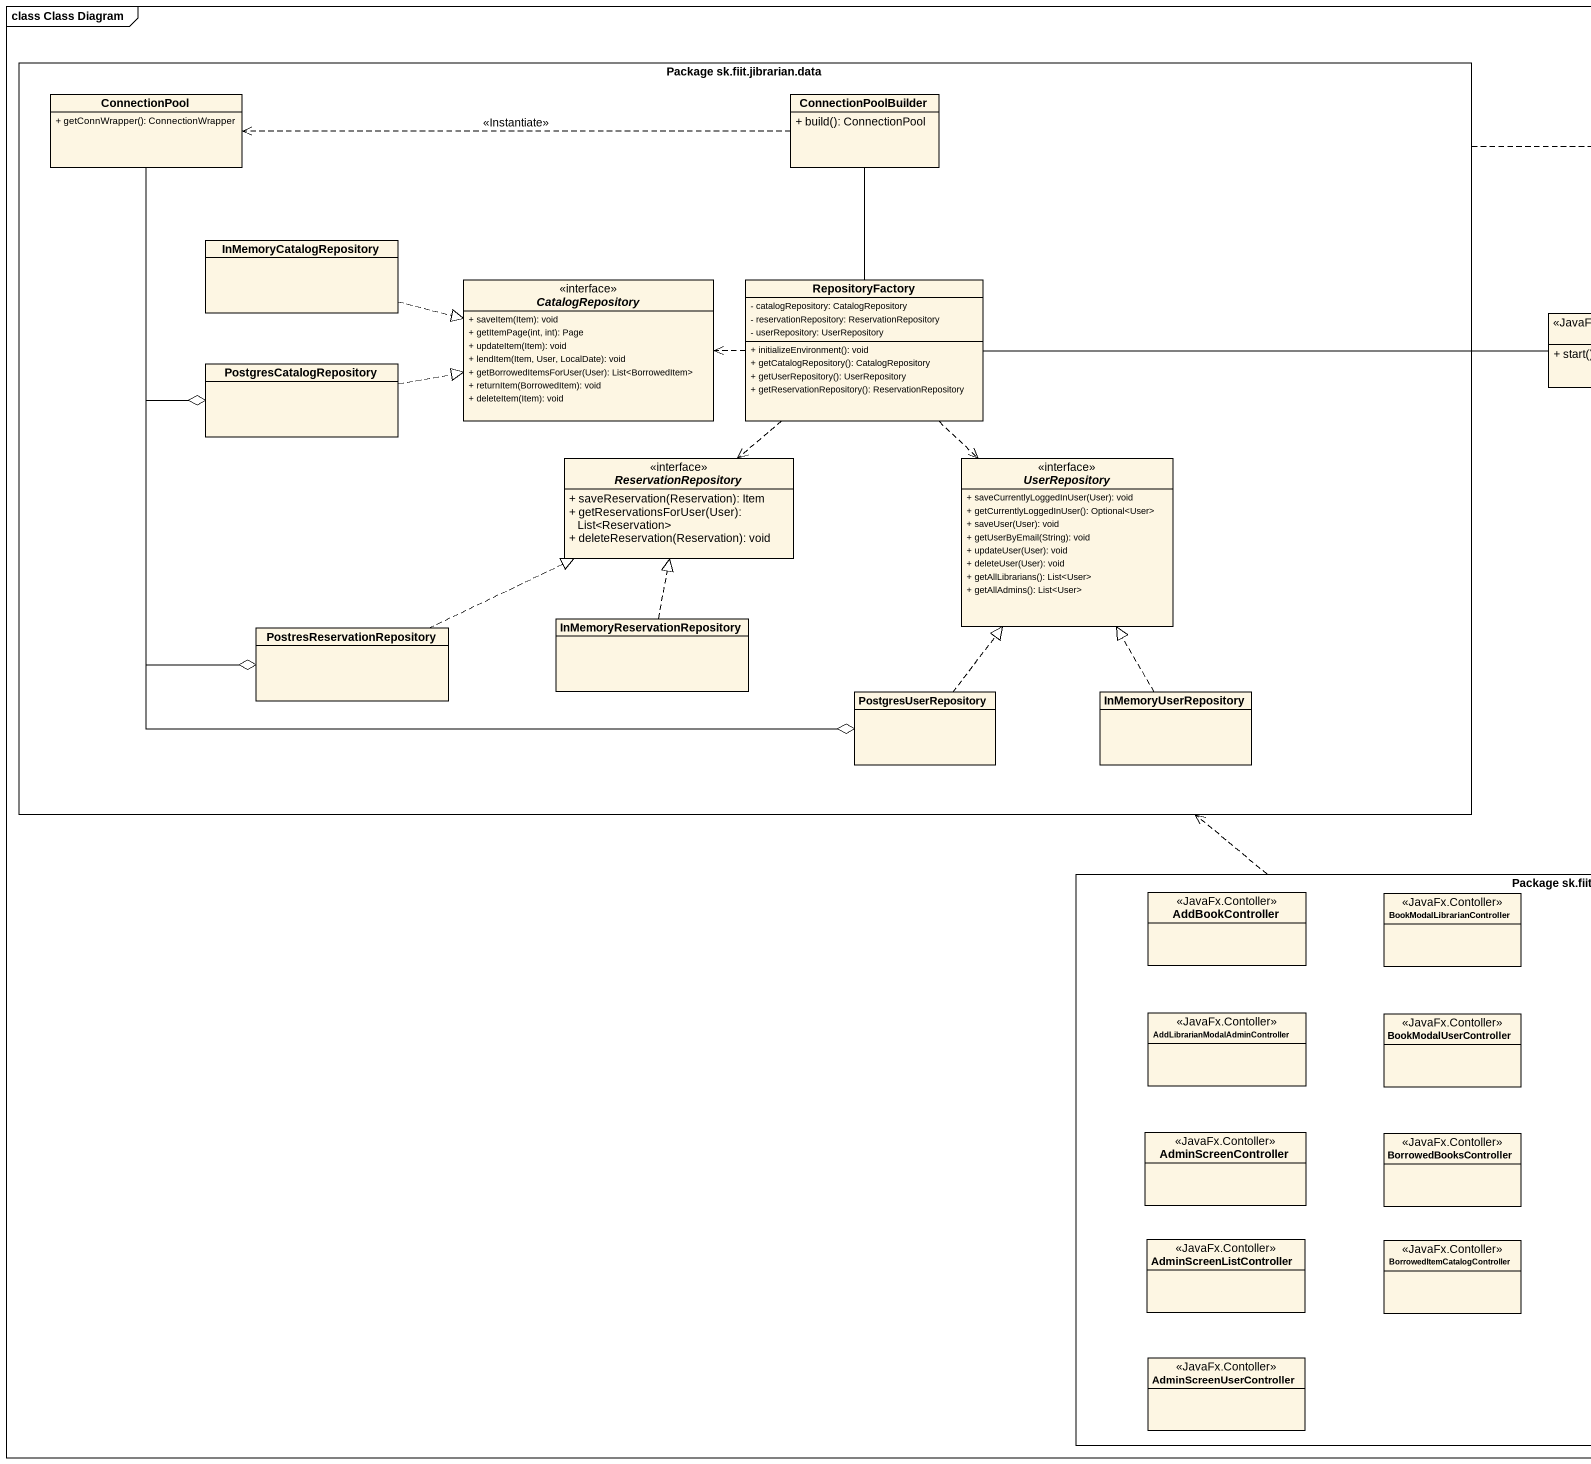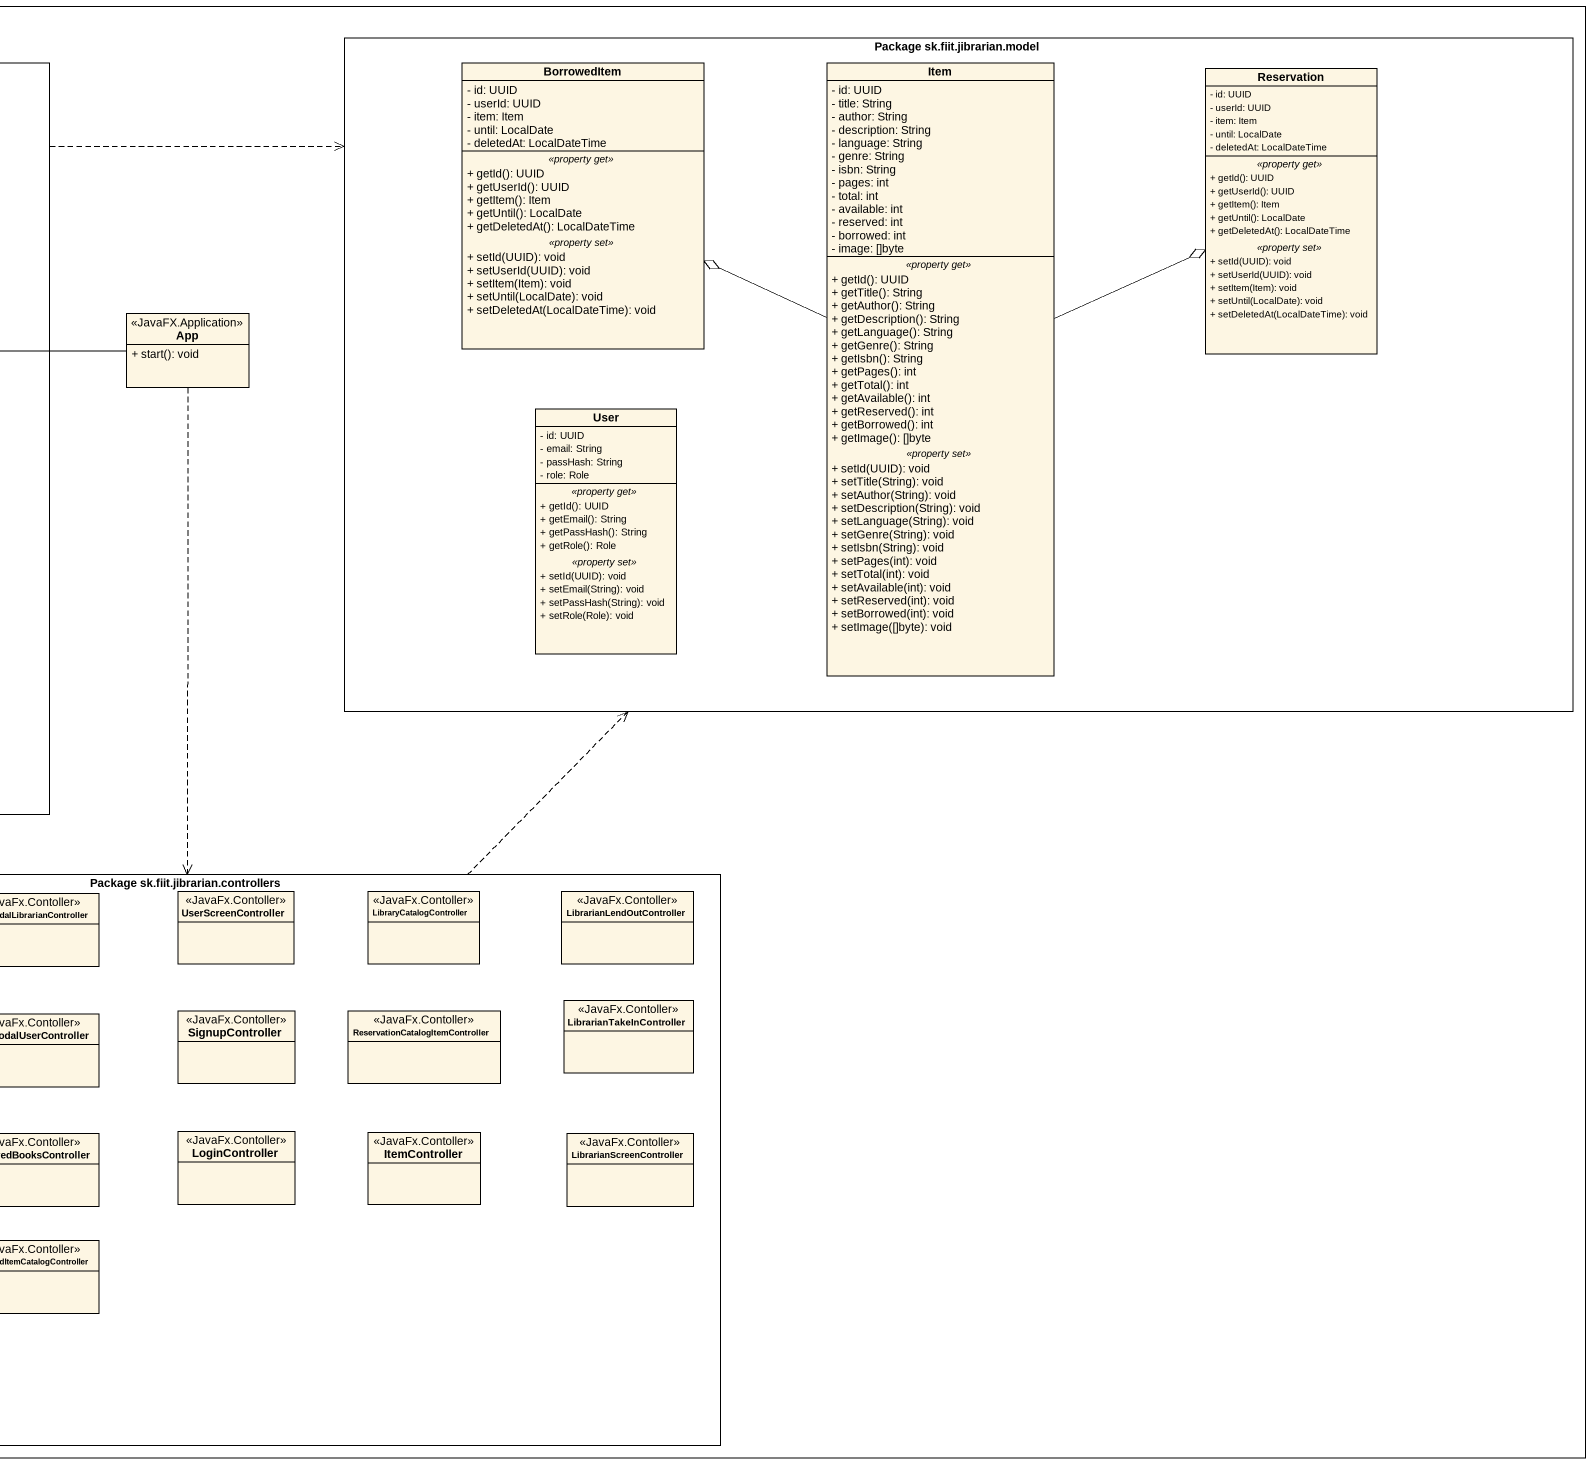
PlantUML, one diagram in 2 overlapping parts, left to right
@startuml
mainframe class Class Diagram
hide circle
hide empty members
skinparam classAttributeIconSize 0
rectangle "Package sk.fiit.jibrarian.model" as Package_sk_fiit_jibrarian {
  class BorrowedItem {
    - id: UUID
    - userId: UUID
    - item: Item
    - until: LocalDate
    - deletedAt: LocalDateTime
    .. <<property get>> ..
    + getId(): UUID
    + getUserId(): UUID
    + getItem(): Item
    + getUntil(): LocalDate
    + getDeletedAt(): LocalDateTime
    .. <<property set>> ..
    + setId(UUID): void
    + setUserId(UUID): void
    + setItem(Item): void
    + setUntil(LocalDate): void
    + setDeletedAt(LocalDateTime): void
  }
  class Item {
    - id: UUID
    - title: String
    - author: String
    - description: String
    - language: String
    - genre: String
    - isbn: String
    - pages: int
    - total: int
    - available: int
    - reserved: int
    - borrowed: int
    - image: []byte
    .. <<property get>> ..
    + getId(): UUID
    + getTitle(): String
    + getAuthor(): String
    + getDescription(): String
    + getLanguage(): String
    + getGenre(): String
    + getIsbn(): String
    + getPages(): int
    + getTotal(): int
    + getAvailable(): int
    + getReserved(): int
    + getBorrowed(): int
    + getImage(): []byte
    .. <<property set>> ..
    + setId(UUID): void
    + setTitle(String): void
    + setAuthor(String): void
    + setDescription(String): void
    + setLanguage(String): void
    + setGenre(String): void
    + setIsbn(String): void
    + setPages(int): void
    + setTotal(int): void
    + setAvailable(int): void
    + setReserved(int): void
    + setBorrowed(int): void
    + setImage([]byte): void
  }
  class Reservation {
    - id: UUID
    - userId: UUID
    - item: Item
    - until: LocalDate
    - deletedAt: LocalDateTime
    .. <<property get>> ..
    + getId(): UUID
    + getUserId(): UUID
    + getItem(): Item
    + getUntil(): LocalDate
    + getDeletedAt(): LocalDateTime
    .. <<property set>> ..
    + setId(UUID): void
    + setUserId(UUID): void
    + setItem(Item): void
    + setUntil(LocalDate): void
    + setDeletedAt(LocalDateTime): void
  }
  class User {
    - id: UUID
    - email: String
    - passHash: String
    - role: Role
    .. <<property get>> ..
    + getId(): UUID
    + getEmail(): String
    + getPassHash(): String
    + getRole(): Role
    .. <<property set>> ..
    + setId(UUID): void
    + setEmail(String): void
    + setPassHash(String): void
    + setRole(Role): void
  }
}
rectangle "Package sk.fiit.jibrarian.data" as Package_sk_fiit_jibrarian_2 {
  class ConnectionPool {
    + getConnWrapper(): ConnectionWrapper
  }
  class ConnectionPoolBuilder {
    + build(): ConnectionPool
  }
  class InMemoryCatalogRepository
  interface CatalogRepository {
    + saveItem(Item): void
    + getItemPage(int, int): Page
    + updateItem(Item): void
    + lendItem(Item, User, LocalDate): void
    + getBorrowedItemsForUser(User): List<BorrowedItem>
    + returnItem(BorrowedItem): void
    + deleteItem(Item): void
  }
  class RepositoryFactory {
    - catalogRepository: CatalogRepository
    - reservationRepository: ReservationRepository
    - userRepository: UserRepository
    + initializeEnvironment(): void
    + getCatalogRepository(): CatalogRepository
    + getUserRepository(): UserRepository
    + getReservationRepository(): ReservationRepository
  }
  class PostgresCatalogRepository
  interface ReservationRepository {
    + saveReservation(Reservation): Item
    + getReservationsForUser(User): List<Reservation>
    + deleteReservation(Reservation): void
  }
  interface UserRepository {
    + saveCurrentlyLoggedInUser(User): void
    + getCurrentlyLoggedInUser(): Optional<User>
    + saveUser(User): void
    + getUserByEmail(String): void
    + updateUser(User): void
    + deleteUser(User): void
    + getAllLibrarians(): List<User>
    + getAllAdmins(): List<User>
  }
  class PostresReservationRepository
  class "InMemoryReservationRepository" as InMemoryReservationRepositor
  class PostgresUserRepository
  class InMemoryUserRepository
}
class App <<JavaFX.Application>> {
  + start(): void
}
rectangle "Package sk.fiit.jibrarian.controllers" as Package_sk_fiit_jibrarian_3 {
  class AddBookController <<JavaFx.Contoller>>
  class BookModalLibrarianController <<JavaFx.Contoller>>
  class UserScreenController <<JavaFx.Contoller>>
  class LibraryCatalogController <<JavaFx.Contoller>>
  class LibrarianLendOutController <<JavaFx.Contoller>>
  class "AddLibrarianModalAdminController" as AddLibrarianModalAdminContro <<JavaFx.Contoller>>
  class BookModalUserController <<JavaFx.Contoller>>
  class SignupController <<JavaFx.Contoller>>
  class "ReservationCatalogItemController" as ReservationCatalogItemContro <<JavaFx.Contoller>>
  class LibrarianTakeInController <<JavaFx.Contoller>>
  class AdminScreenController <<JavaFx.Contoller>>
  class BorrowedBooksController <<JavaFx.Contoller>>
  class LoginController <<JavaFx.Contoller>>
  class ItemController <<JavaFx.Contoller>>
  class LibrarianScreenController <<JavaFx.Contoller>>
  class AdminScreenListController <<JavaFx.Contoller>>
  class "BorrowedItemCatalogController" as BorrowedItemCatalogControlle <<JavaFx.Contoller>>
  class AdminScreenUserController <<JavaFx.Contoller>>
}
Package_sk_fiit_jibrarian_2 .right.> Package_sk_fiit_jibrarian
Item -left-o BorrowedItem
Item -right-o Reservation
ConnectionPool --o PostgresCatalogRepository
ConnectionPool --o PostresReservationRepository
ConnectionPool --o PostgresUserRepository
ConnectionPoolBuilder .left.> ConnectionPool : <<Instantiate>>
InMemoryCatalogRepository .right.|> CatalogRepository
RepositoryFactory -up- ConnectionPoolBuilder
RepositoryFactory .left.> CatalogRepository
RepositoryFactory -right- App
RepositoryFactory ..> ReservationRepository
RepositoryFactory ..> UserRepository
App ..> Package_sk_fiit_jibrarian_3
PostgresCatalogRepository .right.|> CatalogRepository
PostresReservationRepository .right.|> ReservationRepository
InMemoryReservationRepositor .up.|> ReservationRepository
PostgresUserRepository .up.|> UserRepository
InMemoryUserRepository .up.|> UserRepository
Package_sk_fiit_jibrarian_3 .up.> Package_sk_fiit_jibrarian
Package_sk_fiit_jibrarian_3 .up.> Package_sk_fiit_jibrarian_2
@enduml
